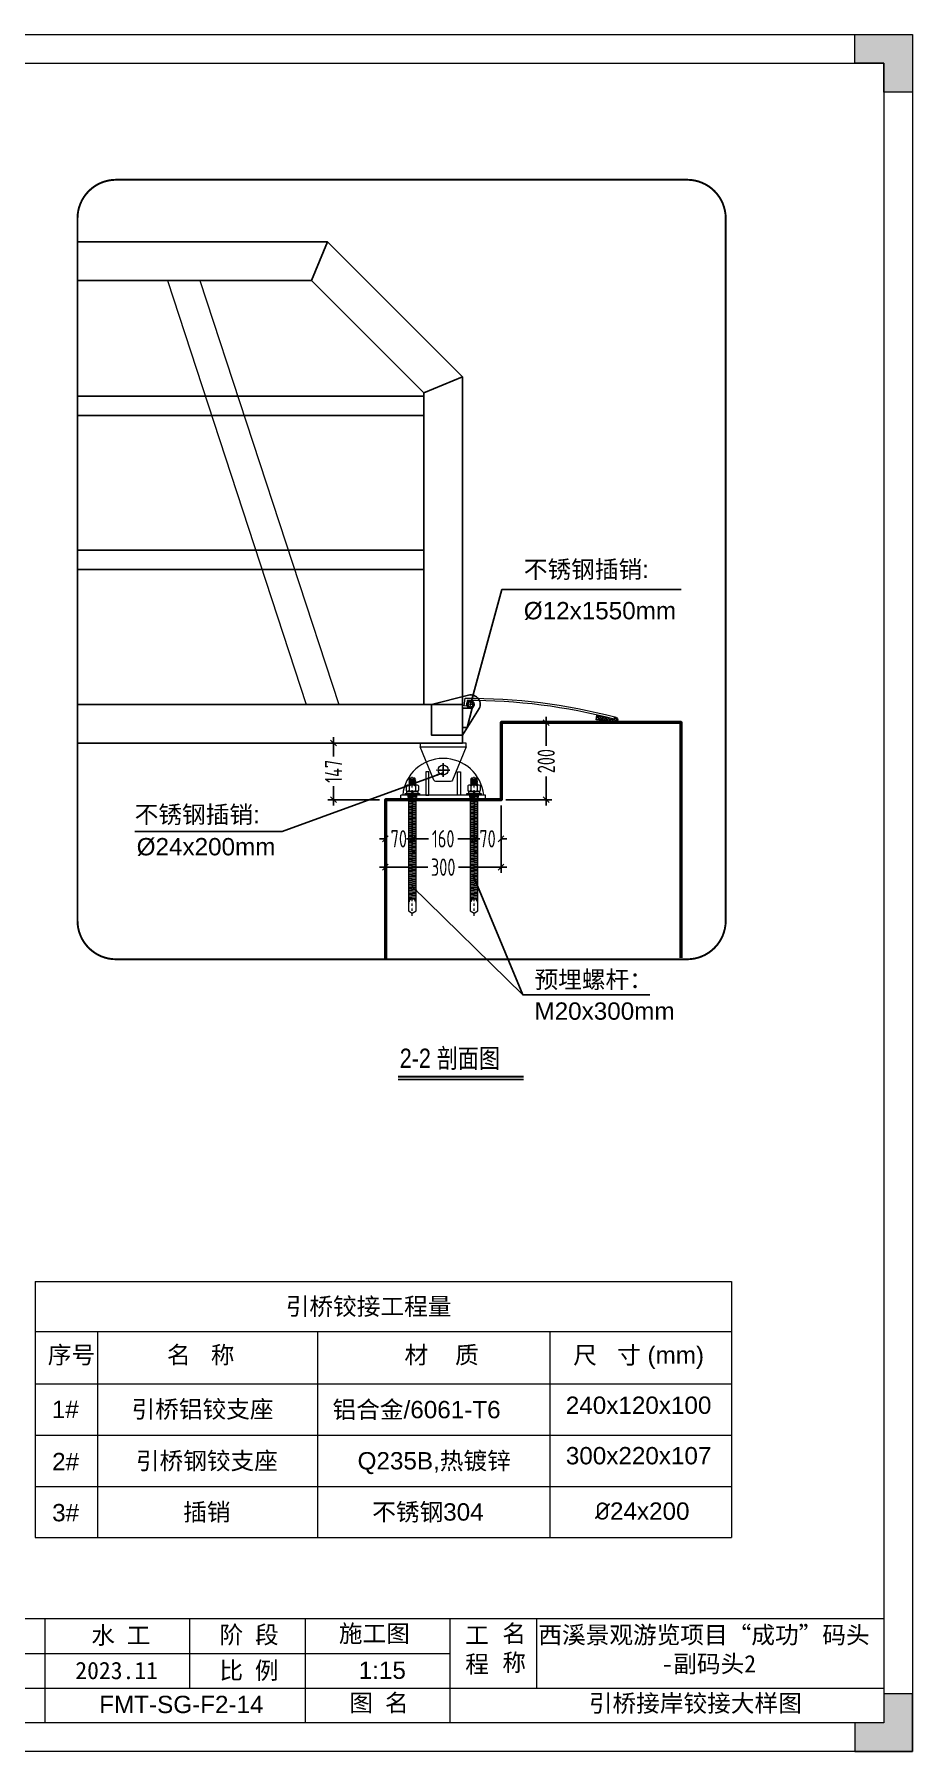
# Model space of a CAD drawing. Header units: millimetres. Extents: x 136606 to 1231039, y 82794 to 127364.
# Drawn here: x 871058 to 873335, y 122467 to 126922 of the extents above; entities that cross this region are included whole.
import ezdxf

# ---------------------------------------------------------------- set-up
doc = ezdxf.new("R2010")
doc.units = ezdxf.units.MM
for name, pattern in [('CENTER', [0.6, 0.375, -0.075, 0.075, -0.075]), ('CENTER2', [28.575, 19.05, -3.175, 3.175, -3.175]), ('DASHDOT2', [12.7, 6.35, -3.175, 0, -3.175]), ('DIVIDEX2', [63.5, 25.4, -12.7, 0, -12.7, 0, -12.7])]:
    doc.linetypes.add(name, pattern=pattern)
for name, color, linetype in [('100x100铝方通', 3, 'Continuous'), ('BS-Index symbol', 35, 'Continuous'), ('HR-dimension', 9, 'Continuous'), ('HR-Structure', 5, 'Continuous'), ('HR-Zhuliang', 3, 'Continuous'), ('铝条', 31, 'Continuous'), ('铝通', 4, 'Continuous')]:
    doc.layers.add(name, color=color, linetype=linetype)
for name, color, linetype, lineweight in [('screw', 33, 'Continuous', 13), ('图框', 7, 'Continuous', 13), ('文本', 3, 'Continuous', 13), ('结构', 4, 'Continuous', 18), ('铝斜撑', 241, 'Continuous', 9)]:
    doc.layers.add(name, color=color, linetype=linetype, lineweight=lineweight)
doc.styles.add('Arial', font='arial.ttf')
doc.styles.add('hztxt', font='ros1.shx', dxfattribs={"width": 0.8, "bigfont": 'hztxt.shx'})
doc.styles.get("Standard").update_dxf_attribs({"font": 'arial.ttf'})
doc.styles.add('工程字体', font='arial.ttf', dxfattribs={"width": 0.8})
doc.dimstyles.new('DIM-15', dxfattribs={"dimscale": 15, "dimtxt": 3, "dimasz": 1, "dimexe": 1, "dimexo": 1, "dimgap": 0.5, "dimtad": 0, "dimdec": 1, "dimrnd": 0.0005, "dimzin": 9, "dimdsep": 46, "dimtxsty": 'hztxt', "dimblk": 'OBLIQUE', "dimcen": 0, "dimdle": 1, "dimclrd": 9, "dimclre": 9, "dimclrt": 2, "dimazin": 2, "dimtfac": 1, "dimtdec": 1, "dimtix": 1, "dimtofl": 0, "dimtmove": 2, "dimatfit": 3, "dimfxl": 1, "dimarcsym": 2})
doc.dimstyles.new('HR-BI-DIM5', dxfattribs={"dimscale": 6, "dimtxt": 5, "dimasz": 1, "dimexe": 1, "dimexo": 1.5, "dimgap": 2, "dimtad": 1, "dimdec": 1, "dimdsep": 46, "dimtxsty": 'hztxt', "dimcen": 0, "dimdle": 1, "dimclrd": 256, "dimclre": 256, "dimclrt": 2, "dimadec": 1, "dimazin": 0, "dimtfac": 1, "dimtdec": 1, "dimtix": 1, "dimtmove": 2, "dimatfit": 3, "dimfxl": 1, "dimtfill": 1, "dimtolj": 1, "dimtzin": 0, "dimarcsym": 1})

# ---------------------------------------------------------------- blocks, each defined once
blk = doc.blocks.new('A$C46522D11')
for p, q in [((0, 17.1), (8.2, 25.2)), ((2.9, 12.7), (0.5, 15.1)), ((10.4, 12.2), (1.4, 21.3)), ((2.8, 12.8), (9.5, 19.5)), ((5, 12.2), (55.3, 12.2)), ((9.4, 20.3), (5.3, 24.5)), ((9.6, 19.3), (8.9, 25.2)), ((9.3, 12.2), (17.2, 20.1)), ((9.6, 19.3), (55.3, 24.4)), ((17.5, 12.2), (10.4, 19.4)), ((16.4, 12.2), (25.2, 21)), ((24.6, 12.2), (16.7, 20.1)), ((31.6, 12.2), (23.1, 20.8)), ((23.5, 12.2), (33.2, 21.9)), ((38.7, 12.2), (29.5, 21.5)), ((30.5, 12.2), (41.1, 22.8)), ((45.8, 12.2), (35.8, 22.2)), ((37.6, 12.2), (49.1, 23.7)), ((52.9, 12.2), (42.2, 22.9)), ((44.7, 12.2), (55.3, 22.8)), ((55.3, 16.9), (48.5, 23.6)), ((51.8, 12.2), (55.3, 15.7)), ((55.3, 24), (54.9, 24.4)), ((55.3, 12.2), (55.3, 24.4))]:
    blk.add_line(p, q)
at = {"color": 1, "linetype": 'CENTER', "ltscale": 10.16}
for p, q in [((372.9, 11), (394.9, 11)), ((383.9, 0), (383.9, 22))]:
    blk.add_line(p, q, dxfattribs=at)
blk.add_lwpolyline([(399.9, 5.2), (399.9, 25.2, 0.066496), (8.9, 25.2), (9.6, 19.3, -0.065854), (393.9, 19.9), (393.9, 5.2)], format="xyb", close=True)
for radius in [10, 7]:
    blk.add_circle((383.9, 11), radius)
for centre, radius, start, end in [((5, 17.2), 5, 165.5225, 270), ((8.9, 16.2), 9, 90, 165.5225)]:
    blk.add_arc(centre, radius, start, end)
blk = doc.blocks.new('A$C848c3b45')
at = {"layer": '图框', "lineweight": 0, "xscale": -1, "rotation": 359.6607206610116}
blk.add_blockref('A$C46522D11', (383.8, -13.3), dxfattribs=at)
blk = doc.blocks.new('_Oblique')
at = {"color": 0, "linetype": 'ByBlock', "lineweight": -2}
blk.add_line((-0.5, -0.5), (0.5, 0.5), dxfattribs=at)
blk = doc.blocks.new('*D1211')
at = {"color": 9, "lineweight": -2, "transparency": 16777216}
for p, q in [((871968.1, 124922), (871968.1, 124746.8)), ((872268.1, 124922), (872268.1, 124746.8)), ((871953.1, 124761.8), (872078.2, 124761.8)), ((872283.1, 124761.8), (872158, 124761.8))]:
    blk.add_line(p, q, dxfattribs=at)
at = {"layer": 'Defpoints', "color": 0, "transparency": 16777216}
for p in [(871968.1, 124937, 0), (872268.1, 124937, 0), (872268.1, 124761.8)]:
    blk.add_point(p, dxfattribs=at)
at = {"color": 9, "lineweight": -2, "transparency": 16777216, "xscale": 15, "yscale": 15, "zscale": 15, "rotation": 180}
blk.add_blockref('_Oblique', (871968.1, 124761.8), dxfattribs=at)
at = {"color": 9, "lineweight": -2, "transparency": 16777216, "xscale": 15, "yscale": 15, "zscale": 15}
blk.add_blockref('_Oblique', (872268.1, 124761.8), dxfattribs=at)
at = {"color": 2, "transparency": 16777216, "insert": (872118.1, 124761.8), "char_height": 45, "attachment_point": 5, "style": 'hztxt'}
blk.add_mtext('300', dxfattribs=at)
blk = doc.blocks.new('*D1212')
at = {"color": 9, "lineweight": -2, "transparency": 16777216}
for p, q in [((872385.2, 125152), (872385.2, 125076.9)), ((872283.1, 125137), (872400.2, 125137)), ((872385.2, 124922), (872385.2, 124997.1)), ((872280.6, 124937), (872400.2, 124937))]:
    blk.add_line(p, q, dxfattribs=at)
at = {"layer": 'Defpoints', "color": 0, "transparency": 16777216}
for p in [(872268.1, 125137, 0), (872385.2, 125137), (872265.6, 124937, 0)]:
    blk.add_point(p, dxfattribs=at)
at = {"color": 9, "lineweight": -2, "transparency": 16777216, "xscale": 15, "yscale": 15, "zscale": 15}
for p, rotation in [((872385.2, 125137), 90), ((872385.2, 124937), 270)]:
    blk.add_blockref('_Oblique', p, dxfattribs=dict(at, rotation=rotation))
at = {"color": 2, "transparency": 16777216, "insert": (872385.2, 125037), "char_height": 45, "attachment_point": 5, "rotation": 90, "style": 'hztxt'}
blk.add_mtext('200', dxfattribs=at)
blk = doc.blocks.new('*D1012')
at = {"color": 9, "lineweight": -2, "transparency": 16777216}
for p, q in [((871833.8, 125099), (871833.8, 125048.6)), ((872023.3, 125084), (871818.8, 125084)), ((871833.8, 124922), (871833.8, 124972.4)), ((871953.1, 124937), (871818.8, 124937))]:
    blk.add_line(p, q, dxfattribs=at)
at = {"layer": 'Defpoints', "color": 0, "transparency": 16777216}
for p in [(871833.8, 125084), (872038.3, 125084, 0), (871968.1, 124937, 0)]:
    blk.add_point(p, dxfattribs=at)
at = {"color": 9, "lineweight": -2, "transparency": 16777216, "xscale": 15, "yscale": 15, "zscale": 15}
for p, rotation in [((871833.8, 125084), 90), ((871833.8, 124937), 270)]:
    blk.add_blockref('_Oblique', p, dxfattribs=dict(at, rotation=rotation))
at = {"color": 2, "transparency": 16777216, "insert": (871833.8, 125010.5), "char_height": 45, "attachment_point": 5, "rotation": 90, "style": 'hztxt'}
blk.add_mtext('147', dxfattribs=at)
blk = doc.blocks.new('*U943')
blk.add_line((0, 0), (32.53, 0))
at = {"const_width": 0.5}
blk.add_lwpolyline([(0, 0.75), (32.53, 0.75)], dxfattribs=at)
at = {"style": '工程字体', "width": 0.8}
blk.add_attdef('图名标注', (0.42, 3), '', height=5, dxfattribs=at)
blk = doc.blocks.new('*D1014')
at = {"color": 9, "lineweight": -2, "transparency": 16777216}
for p, q in [((871968.1, 124922), (871968.1, 124820.5)), ((872038.1, 124922), (872038.1, 124820.5)), ((871968.1, 124835.5), (871953.1, 124835.5)), ((872038.1, 124835.5), (872053.1, 124835.5))]:
    blk.add_line(p, q, dxfattribs=at)
at = {"layer": 'Defpoints', "color": 0, "transparency": 16777216}
for p in [(871968.1, 124937, 0), (872038.1, 124937, 0), (872038.1, 124835.5)]:
    blk.add_point(p, dxfattribs=at)
at = {"color": 9, "lineweight": -2, "transparency": 16777216, "xscale": 15, "yscale": 15, "zscale": 15}
blk.add_blockref('_Oblique', (871968.1, 124835.5), dxfattribs=at)
at = {"color": 9, "lineweight": -2, "transparency": 16777216, "xscale": 15, "yscale": 15, "zscale": 15, "rotation": 180}
blk.add_blockref('_Oblique', (872038.1, 124835.5), dxfattribs=at)
at = {"color": 2, "transparency": 16777216, "insert": (872003.1, 124835.5), "char_height": 45, "attachment_point": 5, "style": 'hztxt'}
blk.add_mtext('70', dxfattribs=at)
blk = doc.blocks.new('*D1015')
at = {"color": 9, "lineweight": -2, "transparency": 16777216}
for p, q in [((872038.1, 124922), (872038.1, 124820.5)), ((872198.1, 124922), (872198.1, 124820.5)), ((872023.1, 124835.5), (872080, 124835.5)), ((872213.1, 124835.5), (872156.2, 124835.5))]:
    blk.add_line(p, q, dxfattribs=at)
at = {"layer": 'Defpoints', "color": 0, "transparency": 16777216}
for p in [(872038.1, 124937, 0), (872198.1, 124937, 0), (872198.1, 124835.5)]:
    blk.add_point(p, dxfattribs=at)
at = {"color": 9, "lineweight": -2, "transparency": 16777216, "xscale": 15, "yscale": 15, "zscale": 15, "rotation": 180}
blk.add_blockref('_Oblique', (872038.1, 124835.5), dxfattribs=at)
at = {"color": 9, "lineweight": -2, "transparency": 16777216, "xscale": 15, "yscale": 15, "zscale": 15}
blk.add_blockref('_Oblique', (872198.1, 124835.5), dxfattribs=at)
at = {"color": 2, "transparency": 16777216, "insert": (872118.1, 124835.5), "char_height": 45, "attachment_point": 5, "style": 'hztxt'}
blk.add_mtext('160', dxfattribs=at)
blk = doc.blocks.new('*D1016')
at = {"color": 9, "lineweight": -2, "transparency": 16777216}
for p, q in [((872198.1, 124922), (872198.1, 124820.5)), ((872268.1, 124922), (872268.1, 124820.5)), ((872198.1, 124835.5), (872183.1, 124835.5)), ((872268.1, 124835.5), (872283.1, 124835.5))]:
    blk.add_line(p, q, dxfattribs=at)
at = {"layer": 'Defpoints', "color": 0, "transparency": 16777216}
for p in [(872198.1, 124937, 0), (872268.1, 124937, 0), (872268.1, 124835.5)]:
    blk.add_point(p, dxfattribs=at)
at = {"color": 9, "lineweight": -2, "transparency": 16777216, "xscale": 15, "yscale": 15, "zscale": 15}
blk.add_blockref('_Oblique', (872198.1, 124835.5), dxfattribs=at)
at = {"color": 9, "lineweight": -2, "transparency": 16777216, "xscale": 15, "yscale": 15, "zscale": 15, "rotation": 180}
blk.add_blockref('_Oblique', (872268.1, 124835.5), dxfattribs=at)
at = {"color": 2, "transparency": 16777216, "insert": (872233.1, 124835.5), "char_height": 45, "attachment_point": 5, "style": 'hztxt'}
blk.add_mtext('70', dxfattribs=at)
blk = doc.blocks.new('A$C148601bc')
at = {"layer": 'HR-dimension'}
blk.add_lwpolyline([(-5.8, -50), (6.7, 0), (-18.3, 0), (-18.3, -50)], close=True, dxfattribs=at)
blk = doc.blocks.new('A$Cea697e5a')
blk.add_circle((20.8, 150), 7)
at = {"layer": '100x100铝方通'}
for points in [[(0, 150), (0, 1000), (-350, 1350), (-998.2, 1350)], [(-391.4, 1250), (-350, 1350)], [(-100, 150), (-100, 958.6), (-391.4, 1250), (-998.2, 1250)], [(-100, 958.6), (0, 1000)]]:
    blk.add_lwpolyline(points, dxfattribs=at)
at = {"layer": 'HR-Zhuliang'}
blk.add_lwpolyline([(-998.2, 150), (0, 150), (0, 50), (-998.2, 50)], dxfattribs=at)
at = {"layer": '铝斜撑'}
for points in [[(-765.2, 1250), (-405.2, 150)], [(-681, 1250), (-321, 150)]]:
    blk.add_lwpolyline(points, dxfattribs=at)
at = {"layer": '铝条'}
for points in [[(-998.2, 900), (-100, 900), (-100, 950), (-998.2, 950)], [(-998.2, 500), (-100, 500), (-100, 550), (-998.2, 550)]]:
    blk.add_lwpolyline(points, dxfattribs=at)
at = {"layer": '铝通'}
blk.add_lwpolyline([(43.6, 139.6, 0.668622), (12.1, 173.4), (-80, 150), (-80, 70), (0, 70)], format="xyb", close=True, dxfattribs=at)
at = {"layer": 'HR-dimension'}
blk.add_blockref('A$C148601bc', (18.3, 140), dxfattribs=at)
blk = doc.blocks.new('A$C1CD0366B')
at = {"color": 1, "linetype": 'CENTER', "ltscale": 0.52}
for p, q in [((55.7, 60), (84.3, 60)), ((70, 45.7), (70, 74.3))]:
    blk.add_line(p, q, dxfattribs=at)
blk.add_lwpolyline([(0, 120), (0, 0), (10, 0), (10, 120)], close=True)
blk.add_lwpolyline([(10, 120), (96.7, 83.9, -0.315452), (100, 79.2), (100, 40.8, -0.315452), (96.7, 36.1), (10, 0)], format="xyb")
blk.add_circle((70, 60), 13)
blk = doc.blocks.new('JAGZZ')
at = {"color": 1, "linetype": 'CENTER2', "ltscale": 0.2}
for p, q in [((524707.1, 12988.9), (524707.1, 13024.1)), ((524724.7, 13006.5), (524689.4, 13006.5)), ((524616.1, 12929.5), (524616.1, 12941.5)), ((524627.1, 12917.9), (524627.1, 12953.1)), ((524638.1, 12929.5), (524638.1, 12941.5)), ((524776.1, 12929.5), (524776.1, 12941.5)), ((524787.1, 12917.9), (524787.1, 12953.1)), ((524798.1, 12929.5), (524798.1, 12941.5))]:
    blk.add_line(p, q, dxfattribs=at)
at = {"layer": '结构', "color": 4}
for p, q in [((524597.1, 12929.5), (524597.1, 12941.5)), ((524817.1, 12941.5), (524597.1, 12941.5)), ((524817.1, 12929.5), (524597.1, 12929.5)), ((524817.1, 12929.5), (524817.1, 12941.5))]:
    blk.add_line(p, q, dxfattribs=at)
for points in [[(524670.1, 12941.5), (524670.1, 13001.5), (524662.1, 13001.5), (524662.1, 12941.5)], [(524744.1, 12941.5), (524744.1, 13001.5), (524752.1, 13001.5), (524752.1, 12941.5)]]:
    blk.add_lwpolyline(points, close=True, dxfattribs=at)
at = {"layer": '结构'}
blk.add_circle((524707.1, 13006.5), 13, dxfattribs=at)
at = {"layer": '结构', "color": 4}
blk.add_arc((524707.1, 12931), 105.5, 5.7248, 174.2752, dxfattribs=at)
blk = doc.blocks.new('GW-TK')
at = {"layer": '图框', "linetype": 'Continuous', "lineweight": 0}
h = blk.add_hatch(color=256, dxfattribs=at)
h.dxf.hatch_style = 1
h.paths.add_polyline_path([(927593.55, 464715.01), (927593.55, 464710.01), (927598.55, 464710.01), (927598.55, 464705.01), (927603.55, 464705.01), (927603.55, 464715.01)])
h = blk.add_hatch(color=256, dxfattribs=at)
h.dxf.hatch_style = 1
h.paths.add_polyline_path([(927603.55, 464418.01), (927603.55, 464428.01), (927598.55, 464428.01), (927598.55, 464423.01), (927593.55, 464423.01), (927593.55, 464418.01)])
at = {"layer": '图框', "linetype": 'Continuous'}
for p, q in [((927453.55, 464441.02), (927453.55, 464423.01)), ((927478.55, 464441.02), (927478.55, 464429.01)), ((927498.55, 464441.02), (927498.55, 464423.01)), ((927523.55, 464441.02), (927523.55, 464423.01)), ((927538.55, 464441.02), (927538.55, 464429.01)), ((927383.55, 464435.01), (927523.55, 464435.01)), ((927383.55, 464429.01), (927598.55, 464429.01))]:
    blk.add_line(p, q, dxfattribs=at)
at = {"layer": '图框'}
for points in [[(927183.55, 464715.01), (927603.55, 464715.01), (927603.55, 464418.01), (927183.55, 464418.01)], [(927188.55, 464710.01), (927598.55, 464710.01), (927598.55, 464423.01), (927188.55, 464423.01)]]:
    blk.add_lwpolyline(points, close=True, dxfattribs=at)
at = {"layer": '图框', "linetype": 'Continuous', "lineweight": 0}
for points in [[(927598.55, 464705.01), (927598.55, 464710.01), (927593.55, 464710.01), (927593.55, 464715.01), (927603.55, 464715.01), (927603.55, 464705.01)], [(927598.55, 464428.01), (927598.55, 464423.01), (927593.55, 464423.01), (927593.55, 464418.01), (927603.55, 464418.01), (927603.55, 464428.01)]]:
    blk.add_lwpolyline(points, close=True, dxfattribs=at)
at = {"layer": '图框', "linetype": 'Continuous'}
blk.add_lwpolyline([(927383.55, 464441.02), (927598.55, 464441.02)], dxfattribs=at)
at = {"layer": '图框', "color": 3, "linetype": 'Continuous', "char_height": 3, "attachment_point": 1}
for s, width, insert in [('\\pt9;{\\fSimSun|b0|i0|c134|p2;施工图}', 18.6303, (927504.36, 464439.94)), ('{\\fSimSun|b0|i0|c134|p2;水 工}', 11.224, (927461.55, 464439.63)), ('\\pi0.39911,t9.39911;{\\fSimSun|b0|i0|c134|p2;西溪景观游览项目“成功”码头\\P\\pi21.67411,t30.67411;-副码头2}', 60.0149, (927538.45, 464439.71)), ('{\\fSimSun|b0|i0|c134|p2;2023.11}', 11.224, (927458.8, 464433.55))]:
    blk.add_mtext_dynamic_manual_height_columns(s, width=width, gutter_width=17.5, heights=[0], dxfattribs=dict(at, insert=insert))
at = {"layer": '图框', "linetype": 'Continuous', "char_height": 3, "attachment_point": 1}
for s, width, insert in [('{\\fSimSun|b0|i0|c134|p2;名 称}', 5.2119, (927532.62, 464439.93)), ('{\\fSimSun|b0|i0|c134|p2;阶 段}', 17.4775, (927483.73, 464439.73)), ('{\\fSimSun|b0|i0|c134|p2;工 程}', 5.2119, (927526.21, 464439.66)), ('{\\fSimSun|b0|i0|c134|p2;比 例}', 10.9146, (927483.71, 464433.55)), ('{\\fSimSun|b0|i0|c134|p2;图 名}', 12.066, (927506.19, 464427.94))]:
    blk.add_mtext_dynamic_manual_height_columns(s, width=width, gutter_width=17.5, heights=[0], dxfattribs=dict(at, insert=insert))
blk = doc.blocks.new('*U966')
at = {"layer": 'screw', "color": 1, "linetype": 'DASHDOT2'}
blk.add_line((0, -180.4), (0, 180.4), dxfattribs=at)
at = {"layer": 'screw'}
for p, q in [((-16.3, 157.1), (-16.3, 144.3)), ((-12.2, 159.6), (12.2, 159.6)), ((-12.2, 141.8), (12.2, 141.8)), ((-6.3, 174.2), (-9.4, 172.8)), ((-9.4, 172.8), (-6.3, 171.1)), ((-9.4, 172.8), (9.4, 171.5)), ((-6.3, 171.1), (-9.4, 169.6)), ((-9.4, 169.6), (-6.3, 168)), ((-9.4, 169.6), (9.4, 168.4)), ((-6.3, 168), (-9.4, 166.5)), ((-9.4, 166.5), (-6.3, 164.8)), ((-9.4, 166.5), (9.4, 165.3)), ((-6.3, 164.8), (-9.4, 163.4)), ((-9.4, 163.4), (-6.3, 161.7)), ((-9.4, 163.4), (9.4, 162.1)), ((-6.3, 161.7), (-9.4, 160.2)), ((-9.4, 160.2), (-8.1, 159.6)), ((-9.4, 160.2), (0.8, 159.6)), ((-8.2, 157.1), (-8.2, 144.3)), ((-7.2, 173.8), (-7.2, 175.9)), ((-6.3, 174.2), (6.3, 173.3)), ((-6.3, 171.1), (6.3, 170.2)), ((-6.3, 171.1), (6.3, 170.2)), ((-6.3, 168), (6.3, 167.1)), ((-6.3, 164.8), (6.3, 163.9)), ((-6.3, 164.8), (6.3, 163.9)), ((-6.3, 161.7), (6.3, 160.8)), ((-6.3, 161.7), (6.3, 160.8)), ((5.4, 176.9), (-5.4, 176.9)), ((-3.6, 174.1), (-3.6, 175.9)), ((-0.4, 141.8), (-2.2, 137)), ((2.2, 141.8), (0.4, 137)), ((3.6, 173.5), (3.6, 175.9)), ((6.3, 173.3), (9.4, 171.5)), ((9.4, 171.5), (6.3, 170.2)), ((6.3, 170.2), (9.4, 168.4)), ((9.4, 168.4), (6.3, 167.1)), ((6.3, 167.1), (9.4, 165.3)), ((9.4, 165.3), (6.3, 163.9)), ((6.3, 163.9), (9.4, 162.1)), ((9.4, 162.1), (6.3, 160.8)), ((6.3, 160.8), (8.4, 159.6)), ((7.2, 172.8), (7.2, 175.9)), ((8.2, 157.1), (8.2, 144.3)), ((16.3, 157.1), (16.3, 144.3)), ((9.4, 124.3), (-9.4, 125.6)), ((9.4, 121.2), (-9.4, 122.4)), ((9.4, 118.1), (-9.4, 119.3)), ((9.4, 114.9), (-9.4, 116.2)), ((9.4, 111.8), (-9.4, 113)), ((9.4, 108.6), (-9.4, 109.9)), ((9.4, 105.5), (-9.4, 106.8)), ((9.4, 102.4), (-9.4, 103.6)), ((9.4, 99.2), (-9.4, 100.5)), ((9.4, 96.1), (-9.4, 97.3)), ((9.4, 93), (-9.4, 94.2)), ((9.4, 89.8), (-9.4, 91.1)), ((-6.6, 133), (-9.2, 131.8)), ((-9.2, 131.8), (-6.1, 130.2)), ((9.6, 130.6), (-9.2, 131.8)), ((9.6, 127.5), (-9.2, 128.7)), ((-6.1, 130.2), (6.5, 129.3)), ((-2.5, 133), (6.5, 132.4)), ((8, 133), (6.5, 132.4)), ((6.5, 132.4), (9.6, 130.6)), ((9.6, 130.6), (6.5, 129.3)), ((9.4, 86.7), (-9.4, 87.9)), ((9.4, 83.5), (-9.4, 84.8)), ((9.4, 80.4), (-9.4, 81.7)), ((9.4, 77.3), (-9.4, 78.5)), ((9.4, 74.1), (-9.4, 75.4)), ((9.4, 71), (-9.4, 72.2)), ((9.4, 67.9), (-9.4, 69.1)), ((9.4, 64.7), (-9.4, 66)), ((9.4, 61.6), (-9.4, 62.8)), ((9.4, 58.4), (-9.4, 59.7)), ((9.4, 55.3), (-9.4, 56.6)), ((9.4, 52.2), (-9.4, 53.4)), ((9.4, 49), (-9.4, 50.3)), ((9.4, 45.9), (-9.4, 47.1)), ((9.4, 42.8), (-9.4, 44)), ((9.4, 39.6), (-9.4, 40.9)), ((9.4, 36.5), (-9.4, 37.7)), ((9.4, 33.4), (-9.4, 34.6)), ((9.4, 30.2), (-9.4, 31.5)), ((9.4, 27.1), (-9.4, 28.3)), ((9.4, 23.9), (-9.4, 25.2)), ((9.4, 20.8), (-9.4, 22)), ((9.4, 17.7), (-9.4, 18.9)), ((9.4, 14.5), (-9.4, 15.8)), ((9.4, 11.4), (-9.4, 12.6)), ((9.4, 8.3), (-9.4, 9.5)), ((9.4, 5.1), (-9.4, 6.4)), ((9.4, 2), (-9.4, 3.2)), ((9.4, -1.2), (-9.4, 0.1)), ((-6.3, 17.2), (6.3, 16.3)), ((9.4, -4.3), (-9.4, -3)), ((9.4, -7.4), (-9.4, -6.2)), ((9.4, -10.6), (-9.4, -9.3)), ((9.4, -13.7), (-9.4, -12.5)), ((-6.3, -14.1), (-9.4, -15.6)), ((9.4, -16.8), (-9.4, -15.6)), ((9.4, -20), (-9.4, -18.7)), ((9.4, -23.1), (-9.4, -21.9)), ((9.4, -26.3), (-9.4, -25)), ((9.4, -29.4), (-9.4, -28.1)), ((9.4, -32.5), (-9.4, -31.3)), ((9.4, -35.7), (-9.4, -34.4)), ((9.4, -38.8), (-9.4, -37.6)), ((9.4, -41.9), (-9.4, -40.7)), ((9.4, -45.1), (-9.4, -43.8)), ((-6.3, -14.1), (6.3, -15)), ((9.4, -48.2), (-9.4, -47)), ((9.4, -51.4), (-9.4, -50.1)), ((9.4, -54.5), (-9.4, -53.2)), ((9.4, -57.6), (-9.4, -56.4)), ((9.4, -60.8), (-9.4, -59.5)), ((9.4, -63.9), (-9.4, -62.7)), ((9.4, -67), (-9.4, -65.8)), ((9.4, -70.2), (-9.4, -68.9)), ((9.4, -73.3), (-9.4, -72.1)), ((9.4, -76.5), (-9.4, -75.2)), ((9.4, -79.6), (-9.4, -78.3)), ((9.4, -82.7), (-9.4, -81.5)), ((9.4, -85.9), (-9.4, -84.6)), ((9.4, -89), (-9.4, -87.8)), ((9.4, -92.1), (-9.4, -90.9)), ((9.4, -95.3), (-9.4, -94)), ((9.4, -98.4), (-9.4, -97.2)), ((9.4, -101.6), (-9.4, -100.3)), ((9.4, -104.7), (-9.4, -103.4)), ((9.4, -107.8), (-9.4, -106.6)), ((9.4, -111), (-9.4, -109.7)), ((9.4, -114.1), (-9.4, -112.9)), ((9.4, -117.2), (-9.4, -116)), ((9.4, -120.4), (-9.4, -119.1)), ((9.4, -123.5), (-9.4, -122.3)), ((9.4, -126.6), (-9.4, -125.4)), ((9.4, -129.8), (-9.4, -128.5)), ((9.4, -132.9), (-9.4, -131.7)), ((9.4, -136.1), (-9.4, -134.8)), ((-6.3, -136.5), (-9.4, -138)), ((-9.4, -138), (-6.3, -139.6)), ((-3.8, -138.3), (-9.4, -138)), ((-6.3, -139.6), (-9.4, -141.1)), ((-9.4, -141.1), (-7, -142.4)), ((-6.4, -141.3), (-9.4, -141.1)), ((-7.4, -143.3), (-9.4, -144.2)), ((-9.4, -144.2), (-8.1, -144.9)), ((-7.9, -144.3), (-9.4, -144.2)), ((-8.7, -147), (-9.4, -147.4)), ((-9.4, -147.4), (-8.8, -147.7)), ((-8.8, -147.4), (-9.4, -147.4)), ((-6.3, -136.5), (6.3, -137.4)), ((-6.3, -139.6), (-5.2, -139.7)), ((-6.3, -139.6), (-5.2, -139.7)), ((9.4, -139.2), (4.5, -138.9)), ((5.9, -140.5), (6.3, -140.5)), ((5.9, -140.5), (6.3, -140.5)), ((5.9, -140.5), (6.3, -140.5)), ((5.9, -140.5), (6.3, -140.5)), ((5.9, -140.5), (6.3, -140.5)), ((6.3, -137.4), (9.4, -139.2)), ((9.4, -139.2), (6.3, -140.5)), ((6.3, -140.5), (9.4, -142.3)), ((9.4, -142.3), (6.9, -142.2)), ((9.4, -142.3), (7.4, -143.2)), ((8, -144.6), (9.4, -145.5)), ((9.4, -145.5), (8.2, -145.4)), ((9.4, -145.5), (8.4, -145.9)), ((9, -148.3), (9.4, -148.6)), ((9.4, -148.6), (9, -148.8)), ((9.4, -148.6), (9, -148.6))]:
    blk.add_line(p, q, dxfattribs=at)
for points in [[(18.8, 137), (18.8, 133), (-18.8, 133), (-18.8, 137)], [(14.7, 141.8), (-14.7, 141.8), (-14.7, 137), (14.7, 137)]]:
    blk.add_lwpolyline(points, close=True, dxfattribs=at)
for points in [[(-16.3, 157.1, -0.612824), (-8.2, 157.1, -0.305874), (8.2, 157.1, -0.612824), (16.3, 157.1)], [(-16.3, 144.3, 0.612824), (-8.2, 144.3, 0.305874), (8.2, 144.3, 0.612824), (16.3, 144.3)], [(7.2, 175.9, 0.516475), (3.6, 175.9, 0.258238), (-3.6, 175.9, 0.516475), (-7.2, 175.9)]]:
    blk.add_lwpolyline(points, format="xyb", dxfattribs=at)
blk.add_lwpolyline([(-9.9, 133), (-9.9, -167.4), (0, -173.1), (9.9, -167.4), (9.9, 133)], dxfattribs=at)
blk = doc.blocks.new('*U965')
at = {"color": 0, "linetype": 'ByBlock', "lineweight": -2, "transparency": 16777216}
for p in [(0, 0), (160, 0)]:
    blk.add_blockref('*U966', p, dxfattribs=at)

msp = doc.modelspace()

# ---------------------------------------------------------------- linework, layer by layer
at = {"layer": 'BS-Index symbol', "color": 1, "linetype": 'DIVIDEX2', "const_width": 5, "elevation": 0.0003, "flags": 128}
msp.add_lwpolyline([(871269.9163, 126545.1774), (872750.7488, 126545.1774, -0.414213562), (872850.7488, 126445.1774), (872850.7488, 124622.9666, -0.414213562), (872750.7488, 124522.9666), (871269.9163, 124522.9666, -0.414213562), (871169.9163, 124622.9666), (871169.9163, 126445.1774, -0.414213562)], format="xyb", close=True, dxfattribs=at)
at = {"layer": 'HR-Structure', "lineweight": 50, "ltscale": 5, "elevation": 0.0003}
msp.add_lwpolyline([(872735.2866, 124526.6065), (872735.2866, 125136.9666), (872268.1348, 125136.9666), (872268.1348, 124936.9666), (871968.1348, 124936.9666), (871968.1348, 124521.5796)], dxfattribs=at)
at = {"layer": '文本'}
for p, q in [((871060.4603, 123686.7895), (871060.4603, 123022.8839)), ((871060.4603, 123686.7895), (872866.1603, 123686.7895)), ((872866.1603, 123686.7895), (872866.1603, 123022.8839)), ((871060.4603, 123557.6968), (872866.1603, 123557.6968)), ((871222.018, 123557.6968), (871222.018, 123022.8839)), ((871792.0475, 123557.6968), (871792.0475, 123022.8839)), ((872394.6743, 123557.6968), (872394.6743, 123022.8839)), ((872866.1603, 123557.6968), (872866.1603, 123022.8839)), ((871060.4603, 123421.2273), (872866.1603, 123421.2273)), ((871060.4603, 123288.4461), (872866.1603, 123288.4461)), ((871060.4603, 123155.665), (872866.1603, 123155.665)), ((871060.4603, 123022.8839), (872866.1603, 123022.8839))]:
    msp.add_line(p, q, dxfattribs=at)

# ---------------------------------------------------------------- block references
at = {"color": 0}
msp.add_blockref('JAGZZ', (347411.0776, 112007.4773, 0.0003), dxfattribs=at)
msp.add_blockref('*U965', (872038.1348, 124816.0994, 0.0003))
at = {"xscale": 10, "yscale": 10, "zscale": 10}
msp.add_blockref('*U943', (872001.2619, 124211.1954), dxfattribs=at).add_auto_attribs({'图名标注': '2-2 剖面图'})
at = {"layer": 'HR-dimension', "ltscale": 10}
msp.add_blockref('A$Cea697e5a', (872168.1348, 125033.9666, 0.0003), dxfattribs=at)
at = {"layer": 'HR-dimension', "rotation": 353.2397547927007}
msp.add_blockref('A$C848c3b45', (872188.9771, 125183.9389, 0.0003), dxfattribs=at)
at = {"layer": '图框', "rotation": 270}
msp.add_blockref('A$C1CD0366B', (872058.1347, 125083.9666, 0.0003), dxfattribs=at)
at = {"layer": '文本', "xscale": 15, "yscale": 15, "zscale": 15}
msp.add_blockref('GW-TK', (-13040717.7804, -6843802.7788), dxfattribs=at)

# ---------------------------------------------------------------- texts
at = {"layer": '文本', "style": 'Arial'}
for s, p in [('不锈钢插销: ', (872327.2409, 125511.9982)), ('%%C12x1550mm', (872327.2409, 125404.8825)), ('不锈钢插销: ', (871318.1628, 124876.0356)), ('%%C24x200mm', (871323.3012, 124792.5496)), ('预埋螺杆：', (872354.8666, 124447.8253)), ('M20x300mm', (872354.8666, 124366.0928)), ('铝合金/6061-T6 ', (871831.2671, 123332.2588)), ('Q235B,热镀锌', (871896.1813, 123199.4776)), ('不锈钢304', (871934.0522, 123066.6965))]:
    msp.add_text(s, height=45, dxfattribs=at).set_placement(p)
at = {"layer": '文本', "char_height": 45, "style": 'Arial'}
for s, insert, attachment_point in [('引桥铰接工程量', (871924.59, 123619.9143), 5), ('序号', (871154.1838, 123494.1475), 5), ('名   称', (871489.329, 123494.1475), 5), ('材    质', (872114.0792, 123494.1475), 5), ('尺   寸 (mm)', (872624.9216, 123489.3548), 5), ('1#', (871138.338, 123355.3022), 5), ('引桥铝铰支座', (871494.1067, 123353.2093), 5), ('240x120x100', (872624.9216, 123365.8307), 5), ('2#', (871139.1412, 123219.8814), 5), ('引桥钢铰支座', (871505.3773, 123219.2856), 5), ('300x220x107', (872624.9216, 123234.8938), 5), ('3#', (871139.1412, 123087.1003), 5), ('插销', (871505.3773, 123086.5045), 5), ('{\\fISOCPEUR|b0|i0|c0|p34;%%C}24x200', (872634.2924, 123091.1344), 5), ('\\P1:15', (871899.063, 122776.2174), 1), ('\\P引桥接岸铰接大样图', (872495.7592, 122690.4516), 1)]:
    msp.add_mtext(s, dxfattribs=dict(at, insert=insert, attachment_point=attachment_point))
at = {"layer": '文本', "insert": (871226.2236, 122612.3732), "char_height": 45, "attachment_point": 1, "style": 'Arial'}
msp.add_mtext_dynamic_manual_height_columns('FMT-SG-F2-14', width=120, gutter_width=0, heights=[124.0928], dxfattribs=at)

# ---------------------------------------------------------------- dimensions: what is measured, and where the dimension line sits
for base, p1, p2, picture, middle in [((872385.2093, 125136.9666), (872265.6348, 124936.9666, 0.0003), (872268.1348, 125136.9666, 0.0003), '*D1212', (872385.2093, 125036.9666)), ((871833.8111, 125083.9666), (871968.1348, 124936.9666, 0.0003), (872038.3368, 125083.9666, 0.0003), '*D1012', (871833.8111, 125010.4666))]:
    dim = msp.add_linear_dim(base=base, p1=p1, p2=p2, angle=90, dimstyle='DIM-15')
    dim.commit()
    dim.dimension.update_dxf_attribs({"geometry": picture, "text_midpoint": middle})
for base, p1, p2, picture, middle in [((872268.1348, 124761.812), (871968.1348, 124936.9666, 0.0003), (872268.1348, 124936.9666, 0.0003), '*D1211', (872118.1348, 124761.812)), ((872038.1348, 124835.5052, -0.0003), (871968.1348, 124936.9666, 0.0003), (872038.1348, 124936.9666), '*D1014', (872003.1348, 124835.5052, -0.0003)), ((872198.1348, 124835.5052, -0.0003), (872038.1348, 124936.9666, 0.0003), (872198.1348, 124936.9666, 0.0003), '*D1015', (872118.1348, 124835.5052, -0.0003)), ((872268.1348, 124835.5052), (872198.1348, 124936.9666, 0.0003), (872268.1348, 124936.9666, 0.0003), '*D1016', (872233.1348, 124835.5052))]:
    dim = msp.add_linear_dim(base=base, p1=p1, p2=p2, dimstyle='DIM-15')
    dim.commit()
    dim.dimension.update_dxf_attribs({"geometry": picture, "text_midpoint": middle})

# ---------------------------------------------------------------- leaders
at = {"layer": 'HR-dimension'}
for points, override in [([(872188.977, 125183.9389), (872270.3794, 125482.5641), (872735.0272, 125482.5641)], {"dimasz": 3, "dimtad": 0}), ([(872118.1348, 125006.9806), (871700.5283, 124854.6896), (871318.2736, 124854.6896)], {"dimasz": 3, "dimgap": 2, "dimtad": 0}), ([(872193.7302, 124744.3985), (872324.2586, 124430.5133), (872644.0569, 124430.5133)], {"dimasz": 3, "dimtad": 0}), ([(872036.4343, 124712.6151), (872324.2586, 124430.5133), (872654.259, 124430.5133)], {"dimasz": 3, "dimtad": 0})]:
    msp.add_leader(points, dimstyle='HR-BI-DIM5', override=override, dxfattribs=at)

doc.saveas('drawing.dxf')
